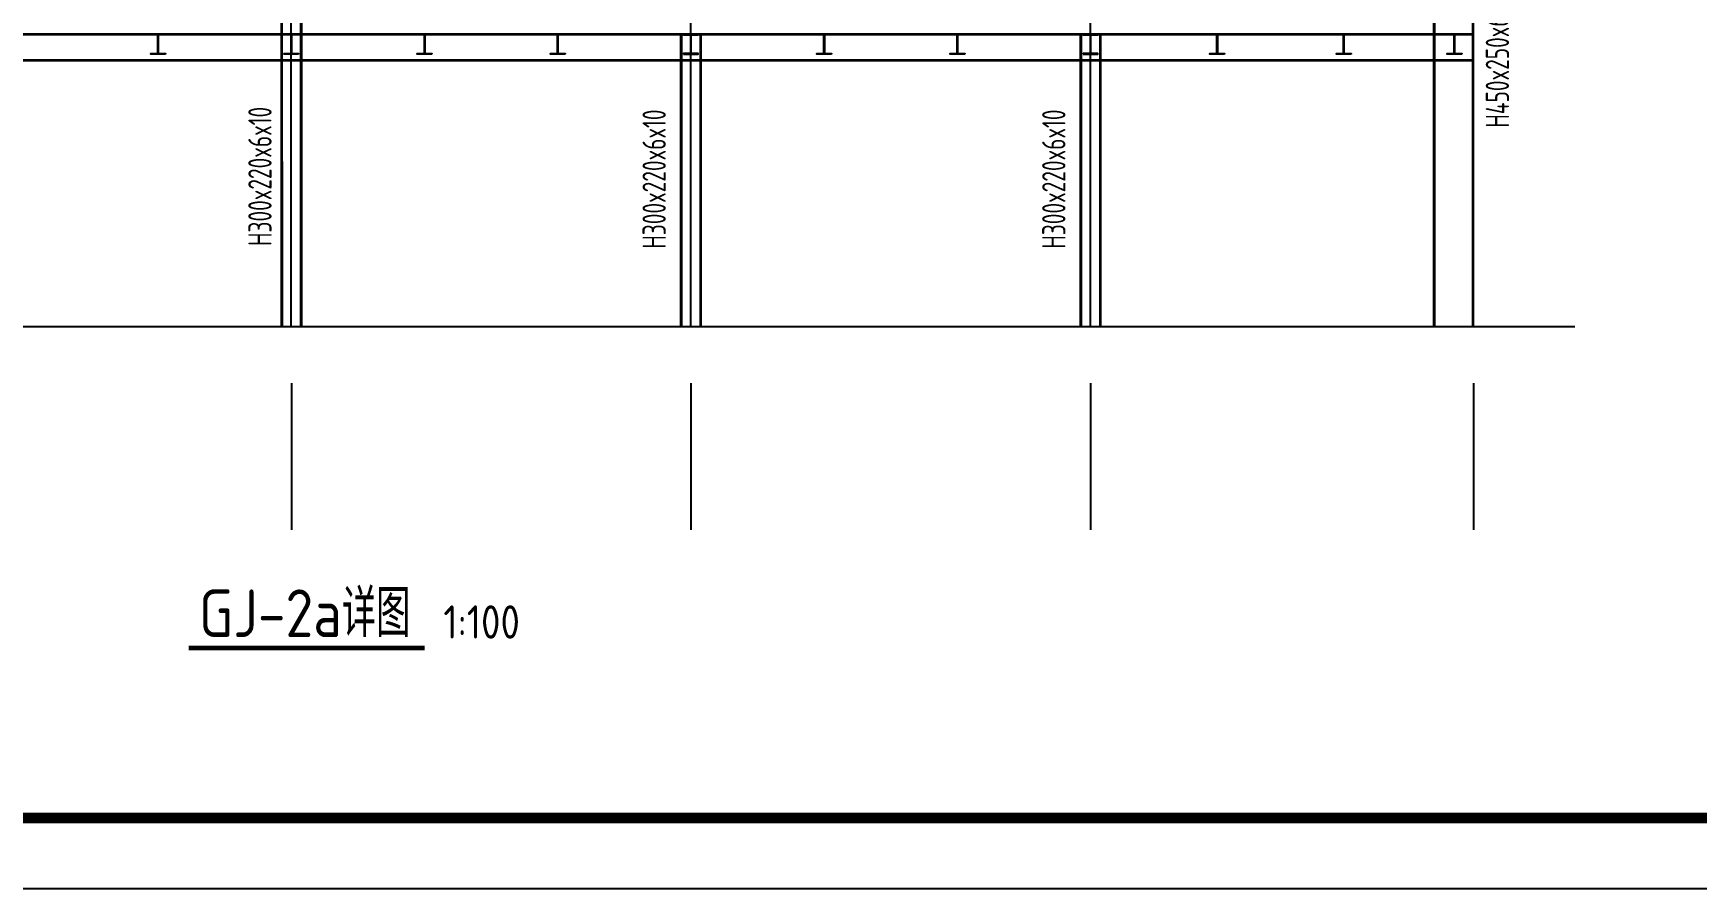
# Model space of a CAD drawing. Extents: x 180850 to 1399066, y 113487 to 334416.
# Drawn here: x 1310036 to 1335010, y 135864 to 148709 of the extents above; entities that cross this region are included whole.
import ezdxf

# ---------------------------------------------------------------- set-up
doc = ezdxf.new("R2010")
doc.units = 0
doc.header["$LTSCALE"] = 1000
for name, color, linetype in [('ADIM', 3, 'Continuous'), ('AXIS', 3, 'Continuous'), ('DOTE', 1, 'Continuous'), ('GL', 150, 'Continuous'), ('GZ', 50, 'Continuous'), ('PUB_TITLE', 4, 'Continuous'), ('PZ', 202, 'Continuous'), ('TEXT', 7, 'Continuous')]:
    doc.layers.add(name, color=color, linetype=linetype)
doc.styles.get("Standard").update_dxf_attribs({"font": 'gbenor.shx', "bigfont": 'gbcbig.shx'})
doc.styles.add('TSSD_Norm', font='tssdeng.shx', dxfattribs={"bigfont": 'hztxt.shx'})

msp = doc.modelspace()

# ---------------------------------------------------------------- linework, layer by layer
at = {"layer": 'ADIM', "const_width": 70, "elevation": 4.03}
msp.add_lwpolyline([(1312367.77, 139478.1), (1315913.26, 139478.1)], dxfattribs=at)
at = {"layer": 'AXIS'}
for p, q in [((1313910.51, 143457.04, 3.86), (1313910.51, 141253.02, 3.86)), ((1319910.33, 143457.04, 3.91), (1319910.33, 141253.02, 3.91)), ((1325910.33, 143457.04, 4.06), (1325910.33, 141253.02, 4.06)), ((1331660.33, 143457.04, 3.86), (1331660.33, 141253.02, 3.86))]:
    msp.add_line(p, q, dxfattribs=at)
at = {"layer": 'DOTE'}
for p, q in [((1313910.33, 144307.04, 4), (1313910.33, 153217.75, 4)), ((1319910.33, 144307.04, 4), (1319910.33, 152868.03, 4)), ((1325910.33, 144307.04, 4), (1325910.33, 152568.03, 4)), ((1319910.36, 148697.02, 3.65), (1319910.36, 148687.04, 4.22)), ((1325910.34, 148697.02, 3.58), (1325910.33, 148687.03, 4.14)), ((1294728.7, 144307.04, 4), (1333181.99, 144307.04, 4))]:
    msp.add_line(p, q, dxfattribs=at)
at = {"layer": 'GL'}
for p, q in [((1331660.33, 148697.04, 3.8), (1296174.33, 148697.01, 3.37)), ((1331660.33, 148687.04, 3.8), (1296174.33, 148687.01, 3.37)), ((1331660.44, 148307.04, 0.44), (1296174.33, 148307.03, 21.49)), ((1331660.44, 148297.04, 0.44), (1296174.33, 148297.03, 21.49))]:
    msp.add_line(p, q, dxfattribs=at)
for points, elevation in [([(1312020.42, 148397.04), (1311800.42, 148397.04), (1311800.42, 148407.04), (1311903.57, 148407.04), (1311907.42, 148412.04), (1311907.42, 148682.39), (1311903.57, 148687.04), (1311800.42, 148687.04), (1311800.42, 148697.04), (1312020.42, 148697.04), (1312020.42, 148687.04), (1311917.42, 148687.04), (1311913.42, 148682.55), (1311913.42, 148412.04), (1311917.42, 148407.04), (1312020.42, 148407.04), (1312020.42, 148397.04)], 4), ([(1314020.33, 148397.04), (1313800.33, 148397.04), (1313800.33, 148407.04), (1313903.48, 148407.04), (1313907.33, 148412.04), (1313907.33, 148682.39), (1313903.48, 148687.04), (1313800.33, 148687.04), (1313800.33, 148697.04), (1314020.33, 148697.04), (1314020.33, 148687.04), (1313917.33, 148687.04), (1313913.33, 148682.55), (1313913.33, 148412.04), (1313917.33, 148407.04), (1314020.33, 148407.04), (1314020.33, 148397.04)], 4), ([(1316020.42, 148397.04), (1315800.42, 148397.04), (1315800.42, 148407.04), (1315903.57, 148407.04), (1315907.42, 148412.04), (1315907.42, 148682.39), (1315903.57, 148687.04), (1315800.42, 148687.04), (1315800.42, 148697.04), (1316020.42, 148697.04), (1316020.42, 148687.04), (1315917.42, 148687.04), (1315913.42, 148682.55), (1315913.42, 148412.04), (1315917.42, 148407.04), (1316020.42, 148407.04), (1316020.42, 148397.04)], 4), ([(1318020.42, 148397.04), (1317800.42, 148397.04), (1317800.42, 148407.04), (1317903.57, 148407.04), (1317907.42, 148412.04), (1317907.42, 148682.39), (1317903.57, 148687.04), (1317800.42, 148687.04), (1317800.42, 148697.04), (1318020.42, 148697.04), (1318020.42, 148687.04), (1317917.42, 148687.04), (1317913.42, 148682.55), (1317913.42, 148412.04), (1317917.42, 148407.04), (1318020.42, 148407.04), (1318020.42, 148397.04)], 4), ([(1319800.36, 148397.02), (1320020.36, 148397.02), (1320020.36, 148407.02), (1319917.21, 148407.02), (1319913.36, 148412.02), (1319913.36, 148682.37), (1319917.21, 148687.02), (1320020.36, 148687.02), (1320020.36, 148697.02), (1319800.36, 148697.02), (1319800.36, 148687.02), (1319903.36, 148687.02), (1319907.36, 148682.53), (1319907.36, 148412.02), (1319903.36, 148407.02), (1319800.36, 148407.02), (1319800.36, 148397.02)], 3.51), ([(1322020.33, 148397.04), (1321800.33, 148397.04), (1321800.33, 148407.04), (1321903.48, 148407.04), (1321907.33, 148412.04), (1321907.33, 148682.39), (1321903.48, 148687.04), (1321800.33, 148687.04), (1321800.33, 148697.04), (1322020.33, 148697.04), (1322020.33, 148687.04), (1321917.33, 148687.04), (1321913.33, 148682.55), (1321913.33, 148412.04), (1321917.33, 148407.04), (1322020.33, 148407.04), (1322020.33, 148397.04)], 4), ([(1324020.33, 148397.04), (1323800.33, 148397.04), (1323800.33, 148407.04), (1323903.48, 148407.04), (1323907.33, 148412.04), (1323907.33, 148682.39), (1323903.48, 148687.04), (1323800.33, 148687.04), (1323800.33, 148697.04), (1324020.33, 148697.04), (1324020.33, 148687.04), (1323917.33, 148687.04), (1323913.33, 148682.55), (1323913.33, 148412.04), (1323917.33, 148407.04), (1324020.33, 148407.04), (1324020.33, 148397.04)], 4), ([(1325800.34, 148397.02), (1326020.34, 148397.02), (1326020.34, 148407.02), (1325917.19, 148407.02), (1325913.34, 148412.02), (1325913.34, 148682.37), (1325917.19, 148687.02), (1326020.34, 148687.02), (1326020.34, 148697.02), (1325800.34, 148697.02), (1325800.34, 148687.02), (1325903.34, 148687.02), (1325907.34, 148682.53), (1325907.34, 148412.02), (1325903.34, 148407.02), (1325800.34, 148407.02), (1325800.34, 148397.02)], 3.44), ([(1327920.33, 148397.04), (1327700.33, 148397.04), (1327700.33, 148407.04), (1327803.48, 148407.04), (1327807.33, 148412.04), (1327807.33, 148682.39), (1327803.48, 148687.04), (1327700.33, 148687.04), (1327700.33, 148697.04), (1327920.33, 148697.04), (1327920.33, 148687.04), (1327817.33, 148687.04), (1327813.33, 148682.55), (1327813.33, 148412.04), (1327817.33, 148407.04), (1327920.33, 148407.04), (1327920.33, 148397.04)], 3.73), ([(1329820.33, 148397.04), (1329600.33, 148397.04), (1329600.33, 148407.04), (1329703.48, 148407.04), (1329707.33, 148412.04), (1329707.33, 148682.39), (1329703.48, 148687.04), (1329600.33, 148687.04), (1329600.33, 148697.04), (1329820.33, 148697.04), (1329820.33, 148687.04), (1329717.33, 148687.04), (1329713.33, 148682.55), (1329713.33, 148412.04), (1329717.33, 148407.04), (1329820.33, 148407.04), (1329820.33, 148397.04)], 3.73), ([(1331481.87, 148397.04), (1331261.87, 148397.04), (1331261.87, 148407.04), (1331365.02, 148407.04), (1331368.87, 148412.04), (1331368.87, 148682.39), (1331365.02, 148687.04), (1331261.87, 148687.04), (1331261.87, 148697.04), (1331481.87, 148697.04), (1331481.87, 148687.04), (1331378.87, 148687.04), (1331374.87, 148682.55), (1331374.87, 148412.04), (1331378.87, 148407.04), (1331481.87, 148407.04), (1331481.87, 148397.04)], 3.73)]:
    msp.add_lwpolyline(points, close=True, dxfattribs=dict(at, elevation=elevation))
at = {"layer": 'GZ'}
for p, q in [((1313762.47, 144307.04, 12.34), (1313760.19, 152516.25, 4.58)), ((1313776.47, 144307.04, 12.34), (1313774.19, 152516.25, 4.62)), ((1314045.95, 152516.25, -4.28), (1314048.23, 144307.04, 4.03)), ((1314059.95, 152516.25, -4.28), (1314062.23, 144307.04, 4.03)), ((1331646.33, 144307.04, 6.09), (1331646.33, 152293.04, 1.91)), ((1331660.33, 144307.04, 6.09), (1331660.33, 152293.04, 1.91)), ((1331060.33, 151448.34, -1.97), (1331060.33, 144307.04, 2.08)), ((1331074.33, 151448.34, -1.97), (1331074.33, 144307.04, 2.08)), ((1319760.33, 144307.04, 7.9), (1319760.33, 148687.04, 3.54)), ((1319774.33, 144307.04, 7.9), (1319774.33, 148687.04, 3.58)), ((1320046.33, 148687.04, -0.95), (1320046.33, 144307.04, 3.89)), ((1320060.33, 148687.04, -0.95), (1320060.33, 144307.04, 3.89)), ((1325760.33, 144307.04, 8.04), (1325760.33, 148687.04, 3.69)), ((1325774.33, 144307.04, 8.04), (1325774.33, 148687.04, 3.73)), ((1326046.33, 148687.04, -0.81), (1326046.33, 144307.04, 4.03)), ((1326060.33, 148687.04, -0.81), (1326060.33, 144307.04, 4.03))]:
    msp.add_line(p, q, dxfattribs=at)
at = {"layer": 'PUB_TITLE'}
msp.add_lwpolyline([(1287615.87, 198863.75), (1399065.87, 198863.81), (1399065.87, 135863.88), (1287615.87, 135863.81)], close=True, dxfattribs=at)
at = {"layer": 'PUB_TITLE', "const_width": 159.09}
msp.add_lwpolyline([(1290267.38, 136924.42), (1290267.38, 197803.14), (1398005.26, 197803.21), (1398005.26, 136924.48)], close=True, dxfattribs=at)
at = {"layer": 'PZ', "const_width": 2.25}
for points, elevation in [([(1319785.36, 148697.02), (1320035.36, 148697.02), (1320035.36, 148722.02), (1319785.36, 148722.02)], 4.07), ([(1325785.34, 148697.02), (1326035.34, 148697.02), (1326035.34, 148722.02), (1325785.34, 148722.02)], 4)]:
    msp.add_lwpolyline(points, close=True, dxfattribs=dict(at, elevation=elevation))

# ---------------------------------------------------------------- texts
at = {"layer": 'TEXT', "style": 'TSSD_Norm', "width": 0.7}
for s, p in [('H450x250x6x12', (1332192.62, 147291.8, 7.72)), ('H300x220x6x10', (1313614.02, 145514.81, 7.72)), ('H300x220x6x10', (1319532.62, 145474.82, 10.29)), ('H300x220x6x10', (1325532.62, 145474.82, 10.44))]:
    msp.add_text(s, height=350, rotation=90, dxfattribs=at).set_placement(p)
at = {"layer": 'TEXT'}
for s, height, p in [('GJ-2a详图', 714.894, (1312522.24, 139643.28, 4.03)), ('1:100', 500, (1316193.26, 139619.13, 4.03))]:
    msp.add_text(s, height=height, dxfattribs=at).set_placement(p)

doc.saveas('drawing.dxf')
